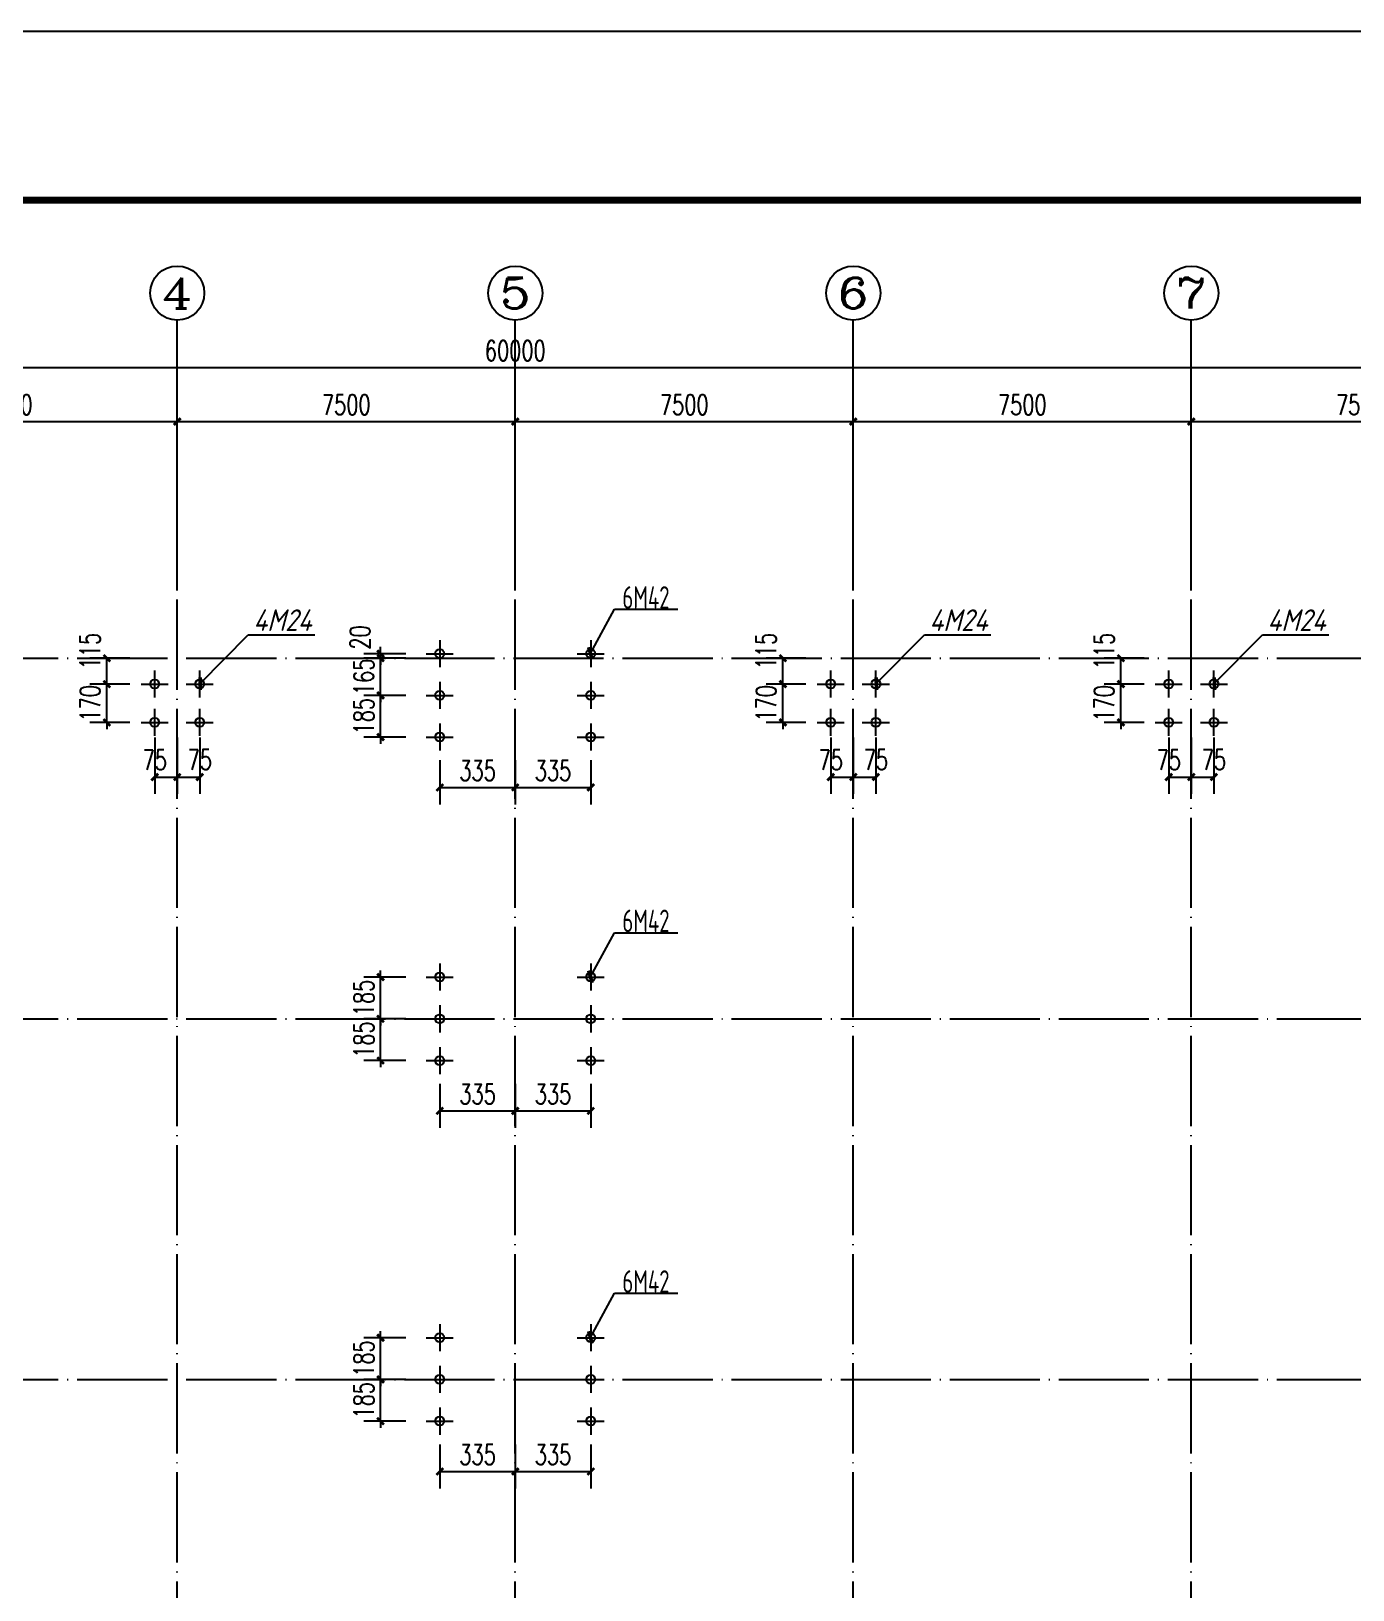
# Model space of a CAD drawing. Extents: x 14475413 to 15955882, y -732572 to -282951.
# Drawn here: x 15026928 to 15056253, y -501403 to -466825 of the extents above; entities that cross this region are included whole.
import ezdxf
from ezdxf.enums import TextEntityAlignment as Align

# ---------------------------------------------------------------- set-up
doc = ezdxf.new("R2010")
doc.units = 0
doc.header["$LTSCALE"] = 1000
doc.header["$MEASUREMENT"] = 0
doc.linetypes.add('DOTE', pattern=[2.42, 2, -0.2, 0.02, -0.2])
for name, color, linetype in [('AXIS', 3, 'Continuous'), ('AXIS_TEXT', 7, 'Continuous'), ('DOTE', 1, 'DOTE'), ('PUB_DIM', 3, 'Continuous'), ('TK', 4, 'Continuous'), ('中粗', 4, 'Continuous'), ('标注', 7, 'Continuous')]:
    doc.layers.add(name, color=color, linetype=linetype)
doc.styles.add('_TCH_AXIS', font='COMPLEX', dxfattribs={"bigfont": 'GBCBIG'})
doc.styles.add('_TCH_DIM_T3', font='SIMPLEX', dxfattribs={"width": 0.705882, "bigfont": 'GBCBIG'})
doc.styles.add('COMPLEX', font='COMPLEX')
doc.styles.get("Standard").update_dxf_attribs({"font": 'gbenor.shx', "bigfont": 'gbcbig.shx'})
doc.styles.add('TSSD_REIN', font='tssdeng.shx', dxfattribs={"width": 0.7, "bigfont": 'tssdchn.shx'})
doc.dimstyles.new('100', dxfattribs={"dimtxt": 250, "dimasz": 200, "dimexe": 250, "dimexo": 300, "dimgap": 150, "dimtad": 1, "dimdec": 0, "dimzin": 0, "dimdsep": 46, "dimtxsty": 'Standard', "dimblk": 'ARCHTICK', "dimcen": 0.09, "dimclrd": 256, "dimclre": 256, "dimclrt": 256, "dimadec": 0, "dimazin": 0, "dimtfac": 1, "dimtdec": 0, "dimtix": 1, "dimtmove": 2, "dimatfit": 3, "dimldrblk": 'ARCHTICK', "dimfxl": 0, "dimtolj": 1, "dimtzin": 0, "dimarcsym": 0})
doc.dimstyles.new('_TCH_ARCH&&150', dxfattribs={"dimtxt": 446.25, "dimasz": 150, "dimexe": 375, "dimexo": 450, "dimgap": 150, "dimtad": 1, "dimdec": 0, "dimzin": 0, "dimdsep": 46, "dimtxsty": '_TCH_DIM_T3', "dimblk": 'ARCHTICK', "dimcen": 0.09, "dimclrt": 7, "dimazin": 2, "dimtfac": 1, "dimtdec": 0, "dimtix": 1, "dimtmove": 2, "dimatfit": 3, "dimfxl": 0, "dimtolj": 1, "dimtzin": 0, "dimarcsym": 0})

# ---------------------------------------------------------------- blocks, each defined once
blk = doc.blocks.new('GeYuanFrame_88545606', base_point=(20.09, 4.53))
at = {"layer": 'TK'}
blk.add_lwpolyline([(20.09, 4.53), (20.09, 598.53), (1071.09, 598.53), (1071.09, 4.53)], close=True, dxfattribs=at)
at = {"layer": 'TK', "const_width": 1}
blk.add_lwpolyline([(45.09, 588.53), (1061.09, 588.53), (1061.09, 14.53), (45.09, 14.53)], close=True, dxfattribs=at)
blk = doc.blocks.new('_AXISO')
blk.add_circle((0, 0), 0.5)
at = {"layer": 'AXIS_TEXT', "style": 'COMPLEX', "width": 1.041667}
blk.add_attdef('A', text='', height=0.56, dxfattribs=at).set_placement((-0.25, -0.28), (0.25, -0.28), align=Align.FIT)
blk = doc.blocks.new('_ArchTick')
at = {"color": 0, "linetype": 'ByBlock', "const_width": 0.4}
blk.add_lwpolyline([(-0.5, -0.5), (0.5, 0.5)], dxfattribs=at)
blk = doc.blocks.new('*D1113')
at = {"layer": 'AXIS', "color": 0, "lineweight": -2}
for p, q in [((15007670, -478786), (15007670, -473911)), ((15067670, -478786), (15067670, -473911)), ((15007670, -474286), (15067670, -474286))]:
    blk.add_line(p, q, dxfattribs=at)
at = {"layer": 'Defpoints', "color": 0}
for p in [(15067670, -474286), (15007670, -479236), (15067670, -479236)]:
    blk.add_point(p, dxfattribs=at)
at = {"layer": 'AXIS', "color": 0, "lineweight": -2, "xscale": 150, "yscale": 150, "zscale": 150, "rotation": 180}
blk.add_blockref('_ArchTick', (15007670, -474286), dxfattribs=at)
at = {"layer": 'AXIS', "color": 0, "lineweight": -2, "xscale": 150, "yscale": 150, "zscale": 150}
blk.add_blockref('_ArchTick', (15067670, -474286), dxfattribs=at)
at = {"layer": 'AXIS', "color": 7, "insert": (15037670, -473913), "char_height": 446.2, "attachment_point": 5, "style": '_TCH_DIM_T3'}
blk.add_mtext('\\A1;60000', dxfattribs=at)
blk = doc.blocks.new('*D1116')
at = {"layer": 'AXIS', "color": 0, "lineweight": -2}
for p, q in [((15022670, -478786), (15022670, -475111)), ((15030170, -478786), (15030170, -475111)), ((15022670, -475486), (15030170, -475486))]:
    blk.add_line(p, q, dxfattribs=at)
at = {"layer": 'Defpoints', "color": 0}
for p in [(15030170, -475486), (15022670, -479236), (15030170, -479236)]:
    blk.add_point(p, dxfattribs=at)
at = {"layer": 'AXIS', "color": 0, "lineweight": -2, "xscale": 150, "yscale": 150, "zscale": 150, "rotation": 180}
blk.add_blockref('_ArchTick', (15022670, -475486), dxfattribs=at)
at = {"layer": 'AXIS', "color": 0, "lineweight": -2, "xscale": 150, "yscale": 150, "zscale": 150}
blk.add_blockref('_ArchTick', (15030170, -475486), dxfattribs=at)
at = {"layer": 'AXIS', "color": 7, "insert": (15026420, -475113), "char_height": 446.2, "attachment_point": 5, "style": '_TCH_DIM_T3'}
blk.add_mtext('\\A1;7500', dxfattribs=at)
blk = doc.blocks.new('*D1117')
at = {"layer": 'AXIS', "color": 0, "lineweight": -2}
for p, q in [((15030170, -478786), (15030170, -475111)), ((15037670, -478786), (15037670, -475111)), ((15030170, -475486), (15037670, -475486))]:
    blk.add_line(p, q, dxfattribs=at)
at = {"layer": 'Defpoints', "color": 0}
for p in [(15037670, -475486), (15030170, -479236), (15037670, -479236)]:
    blk.add_point(p, dxfattribs=at)
at = {"layer": 'AXIS', "color": 0, "lineweight": -2, "xscale": 150, "yscale": 150, "zscale": 150, "rotation": 180}
blk.add_blockref('_ArchTick', (15030170, -475486), dxfattribs=at)
at = {"layer": 'AXIS', "color": 0, "lineweight": -2, "xscale": 150, "yscale": 150, "zscale": 150}
blk.add_blockref('_ArchTick', (15037670, -475486), dxfattribs=at)
at = {"layer": 'AXIS', "color": 7, "insert": (15033920, -475113), "char_height": 446.2, "attachment_point": 5, "style": '_TCH_DIM_T3'}
blk.add_mtext('\\A1;7500', dxfattribs=at)
blk = doc.blocks.new('*D1118')
at = {"layer": 'AXIS', "color": 0, "lineweight": -2}
for p, q in [((15037670, -478786), (15037670, -475111)), ((15045170, -478786), (15045170, -475111)), ((15037670, -475486), (15045170, -475486))]:
    blk.add_line(p, q, dxfattribs=at)
at = {"layer": 'Defpoints', "color": 0}
for p in [(15045170, -475486), (15037670, -479236), (15045170, -479236)]:
    blk.add_point(p, dxfattribs=at)
at = {"layer": 'AXIS', "color": 0, "lineweight": -2, "xscale": 150, "yscale": 150, "zscale": 150, "rotation": 180}
blk.add_blockref('_ArchTick', (15037670, -475486), dxfattribs=at)
at = {"layer": 'AXIS', "color": 0, "lineweight": -2, "xscale": 150, "yscale": 150, "zscale": 150}
blk.add_blockref('_ArchTick', (15045170, -475486), dxfattribs=at)
at = {"layer": 'AXIS', "color": 7, "insert": (15041420, -475113), "char_height": 446.2, "attachment_point": 5, "style": '_TCH_DIM_T3'}
blk.add_mtext('\\A1;7500', dxfattribs=at)
blk = doc.blocks.new('*D1119')
at = {"layer": 'AXIS', "color": 0, "lineweight": -2}
for p, q in [((15045170, -478786), (15045170, -475111)), ((15052670, -478786), (15052670, -475111)), ((15045170, -475486), (15052670, -475486))]:
    blk.add_line(p, q, dxfattribs=at)
at = {"layer": 'Defpoints', "color": 0}
for p in [(15052670, -475486), (15045170, -479236), (15052670, -479236)]:
    blk.add_point(p, dxfattribs=at)
at = {"layer": 'AXIS', "color": 0, "lineweight": -2, "xscale": 150, "yscale": 150, "zscale": 150, "rotation": 180}
blk.add_blockref('_ArchTick', (15045170, -475486), dxfattribs=at)
at = {"layer": 'AXIS', "color": 0, "lineweight": -2, "xscale": 150, "yscale": 150, "zscale": 150}
blk.add_blockref('_ArchTick', (15052670, -475486), dxfattribs=at)
at = {"layer": 'AXIS', "color": 7, "insert": (15048920, -475113), "char_height": 446.2, "attachment_point": 5, "style": '_TCH_DIM_T3'}
blk.add_mtext('\\A1;7500', dxfattribs=at)
blk = doc.blocks.new('*D1120')
at = {"layer": 'AXIS', "color": 0, "lineweight": -2}
for p, q in [((15052670, -478786), (15052670, -475111)), ((15060170, -478786), (15060170, -475111)), ((15052670, -475486), (15060170, -475486))]:
    blk.add_line(p, q, dxfattribs=at)
at = {"layer": 'Defpoints', "color": 0}
for p in [(15060170, -475486), (15052670, -479236), (15060170, -479236)]:
    blk.add_point(p, dxfattribs=at)
at = {"layer": 'AXIS', "color": 0, "lineweight": -2, "xscale": 150, "yscale": 150, "zscale": 150, "rotation": 180}
blk.add_blockref('_ArchTick', (15052670, -475486), dxfattribs=at)
at = {"layer": 'AXIS', "color": 0, "lineweight": -2, "xscale": 150, "yscale": 150, "zscale": 150}
blk.add_blockref('_ArchTick', (15060170, -475486), dxfattribs=at)
at = {"layer": 'AXIS', "color": 7, "insert": (15056420, -475113), "char_height": 446.2, "attachment_point": 5, "style": '_TCH_DIM_T3'}
blk.add_mtext('\\A1;7500', dxfattribs=at)
blk = doc.blocks.new('*D1122')
at = {"layer": 'Defpoints', "color": 0}
for p in [(15034681, -487811), (15035695, -487811), (15035695, -488736)]:
    blk.add_point(p, dxfattribs=at)
at = {"layer": 'PUB_DIM', "color": 0, "lineweight": -2}
for p, q in [((15035245, -487811), (15034306, -487811)), ((15034681, -487811), (15034681, -487661)), ((15034681, -488736), (15034681, -487811)), ((15035245, -488736), (15034306, -488736)), ((15034681, -488736), (15034681, -488886))]:
    blk.add_line(p, q, dxfattribs=at)
at = {"layer": 'PUB_DIM', "color": 0, "lineweight": -2, "xscale": 150, "yscale": 150, "zscale": 150}
for p, rotation in [((15034681, -487811), 270), ((15034681, -488736), 90)]:
    blk.add_blockref('_ArchTick', p, dxfattribs=dict(at, rotation=rotation))
at = {"layer": 'PUB_DIM', "color": 7, "insert": (15034308, -488273), "char_height": 446.2, "attachment_point": 5, "rotation": 90, "style": '_TCH_DIM_T3'}
blk.add_mtext('\\A1;185', dxfattribs=at)
blk = doc.blocks.new('*D1123')
at = {"layer": 'Defpoints', "color": 0}
for p in [(15034681, -488736), (15035695, -488736), (15035695, -489661)]:
    blk.add_point(p, dxfattribs=at)
at = {"layer": 'PUB_DIM', "color": 0, "lineweight": -2}
for p, q in [((15035245, -488736), (15034306, -488736)), ((15034681, -488736), (15034681, -488586)), ((15034681, -489661), (15034681, -488736)), ((15035245, -489661), (15034306, -489661)), ((15034681, -489661), (15034681, -489811))]:
    blk.add_line(p, q, dxfattribs=at)
at = {"layer": 'PUB_DIM', "color": 0, "lineweight": -2, "xscale": 150, "yscale": 150, "zscale": 150}
for p, rotation in [((15034681, -488736), 270), ((15034681, -489661), 90)]:
    blk.add_blockref('_ArchTick', p, dxfattribs=dict(at, rotation=rotation))
at = {"layer": 'PUB_DIM', "color": 7, "insert": (15034308, -489198), "char_height": 446.2, "attachment_point": 5, "rotation": 90, "style": '_TCH_DIM_T3'}
blk.add_mtext('\\A1;185', dxfattribs=at)
blk = doc.blocks.new('*D1124')
at = {"layer": 'Defpoints', "color": 0}
for p in [(15035995, -489726), (15037670, -489726), (15037670, -490778)]:
    blk.add_point(p, dxfattribs=at)
at = {"layer": 'PUB_DIM', "color": 0, "lineweight": -2}
for p, q in [((15035995, -490176), (15035995, -491153)), ((15037670, -490176), (15037670, -491153)), ((15035995, -490778), (15037670, -490778))]:
    blk.add_line(p, q, dxfattribs=at)
at = {"layer": 'PUB_DIM', "color": 0, "lineweight": -2, "xscale": 150, "yscale": 150, "zscale": 150, "rotation": 180}
blk.add_blockref('_ArchTick', (15035995, -490778), dxfattribs=at)
at = {"layer": 'PUB_DIM', "color": 0, "lineweight": -2, "xscale": 150, "yscale": 150, "zscale": 150}
blk.add_blockref('_ArchTick', (15037670, -490778), dxfattribs=at)
at = {"layer": 'PUB_DIM', "color": 7, "insert": (15036833, -490405), "char_height": 446.2, "attachment_point": 5, "style": '_TCH_DIM_T3'}
blk.add_mtext('\\A1;335', dxfattribs=at)
blk = doc.blocks.new('*D1125')
at = {"layer": 'Defpoints', "color": 0}
for p in [(15037670, -489726), (15039345, -489726), (15039345, -490778)]:
    blk.add_point(p, dxfattribs=at)
at = {"layer": 'PUB_DIM', "color": 0, "lineweight": -2}
for p, q in [((15037670, -490176), (15037670, -491153)), ((15039345, -490176), (15039345, -491153)), ((15037670, -490778), (15039345, -490778))]:
    blk.add_line(p, q, dxfattribs=at)
at = {"layer": 'PUB_DIM', "color": 0, "lineweight": -2, "xscale": 150, "yscale": 150, "zscale": 150, "rotation": 180}
blk.add_blockref('_ArchTick', (15037670, -490778), dxfattribs=at)
at = {"layer": 'PUB_DIM', "color": 0, "lineweight": -2, "xscale": 150, "yscale": 150, "zscale": 150}
blk.add_blockref('_ArchTick', (15039345, -490778), dxfattribs=at)
at = {"layer": 'PUB_DIM', "color": 7, "insert": (15038508, -490405), "char_height": 446.2, "attachment_point": 5, "style": '_TCH_DIM_T3'}
blk.add_mtext('\\A1;335', dxfattribs=at)
blk = doc.blocks.new('*D1144')
at = {"layer": 'Defpoints', "color": 0}
for p in [(15034681, -480636), (15035695, -480636), (15035695, -480736)]:
    blk.add_point(p, dxfattribs=at)
at = {"layer": 'PUB_DIM', "color": 0, "lineweight": -2}
for p, q in [((15034681, -480636), (15034681, -480486)), ((15035245, -480636), (15034306, -480636)), ((15035245, -480736), (15034306, -480736)), ((15034681, -480736), (15034681, -480636)), ((15034681, -480736), (15034681, -480886))]:
    blk.add_line(p, q, dxfattribs=at)
at = {"layer": 'PUB_DIM', "color": 0, "lineweight": -2, "xscale": 150, "yscale": 150, "zscale": 150}
for p, rotation in [((15034681, -480636), 270), ((15034681, -480736), 90)]:
    blk.add_blockref('_ArchTick', p, dxfattribs=dict(at, rotation=rotation))
at = {"layer": 'PUB_DIM', "color": 7, "insert": (15034226, -480275), "char_height": 446.2, "attachment_point": 5, "rotation": 90, "style": '_TCH_DIM_T3'}
blk.add_mtext('\\A1;20', dxfattribs=at)
blk = doc.blocks.new('*D1145')
at = {"layer": 'Defpoints', "color": 0}
for p in [(15034681, -480736), (15035695, -480736), (15035695, -481561)]:
    blk.add_point(p, dxfattribs=at)
at = {"layer": 'PUB_DIM', "color": 0, "lineweight": -2}
for p, q in [((15034681, -480736), (15034681, -480586)), ((15035245, -480736), (15034306, -480736)), ((15034681, -481561), (15034681, -480736)), ((15035245, -481561), (15034306, -481561)), ((15034681, -481561), (15034681, -481711))]:
    blk.add_line(p, q, dxfattribs=at)
at = {"layer": 'PUB_DIM', "color": 0, "lineweight": -2, "xscale": 150, "yscale": 150, "zscale": 150}
for p, rotation in [((15034681, -480736), 270), ((15034681, -481561), 90)]:
    blk.add_blockref('_ArchTick', p, dxfattribs=dict(at, rotation=rotation))
at = {"layer": 'PUB_DIM', "color": 7, "insert": (15034308, -481148), "char_height": 446.2, "attachment_point": 5, "rotation": 90, "style": '_TCH_DIM_T3'}
blk.add_mtext('\\A1;165', dxfattribs=at)
blk = doc.blocks.new('*D1146')
at = {"layer": 'Defpoints', "color": 0}
for p in [(15034681, -481561), (15035695, -481561), (15035695, -482486)]:
    blk.add_point(p, dxfattribs=at)
at = {"layer": 'PUB_DIM', "color": 0, "lineweight": -2}
for p, q in [((15035245, -481561), (15034306, -481561)), ((15034681, -481561), (15034681, -481411)), ((15034681, -482486), (15034681, -481561)), ((15035245, -482486), (15034306, -482486)), ((15034681, -482486), (15034681, -482636))]:
    blk.add_line(p, q, dxfattribs=at)
at = {"layer": 'PUB_DIM', "color": 0, "lineweight": -2, "xscale": 150, "yscale": 150, "zscale": 150}
for p, rotation in [((15034681, -481561), 270), ((15034681, -482486), 90)]:
    blk.add_blockref('_ArchTick', p, dxfattribs=dict(at, rotation=rotation))
at = {"layer": 'PUB_DIM', "color": 7, "insert": (15034308, -482023), "char_height": 446.2, "attachment_point": 5, "rotation": 90, "style": '_TCH_DIM_T3'}
blk.add_mtext('\\A1;185', dxfattribs=at)
blk = doc.blocks.new('*D1147')
at = {"layer": 'Defpoints', "color": 0}
for p in [(15035995, -482551), (15037670, -482551), (15037670, -483603)]:
    blk.add_point(p, dxfattribs=at)
at = {"layer": 'PUB_DIM', "color": 0, "lineweight": -2}
for p, q in [((15035995, -483001), (15035995, -483978)), ((15037670, -483001), (15037670, -483978)), ((15035995, -483603), (15037670, -483603))]:
    blk.add_line(p, q, dxfattribs=at)
at = {"layer": 'PUB_DIM', "color": 0, "lineweight": -2, "xscale": 150, "yscale": 150, "zscale": 150, "rotation": 180}
blk.add_blockref('_ArchTick', (15035995, -483603), dxfattribs=at)
at = {"layer": 'PUB_DIM', "color": 0, "lineweight": -2, "xscale": 150, "yscale": 150, "zscale": 150}
blk.add_blockref('_ArchTick', (15037670, -483603), dxfattribs=at)
at = {"layer": 'PUB_DIM', "color": 7, "insert": (15036833, -483230), "char_height": 446.2, "attachment_point": 5, "style": '_TCH_DIM_T3'}
blk.add_mtext('\\A1;335', dxfattribs=at)
blk = doc.blocks.new('*D1148')
at = {"layer": 'Defpoints', "color": 0}
for p in [(15037670, -482551), (15039345, -482551), (15039345, -483603)]:
    blk.add_point(p, dxfattribs=at)
at = {"layer": 'PUB_DIM', "color": 0, "lineweight": -2}
for p, q in [((15037670, -483001), (15037670, -483978)), ((15039345, -483001), (15039345, -483978)), ((15037670, -483603), (15039345, -483603))]:
    blk.add_line(p, q, dxfattribs=at)
at = {"layer": 'PUB_DIM', "color": 0, "lineweight": -2, "xscale": 150, "yscale": 150, "zscale": 150, "rotation": 180}
blk.add_blockref('_ArchTick', (15037670, -483603), dxfattribs=at)
at = {"layer": 'PUB_DIM', "color": 0, "lineweight": -2, "xscale": 150, "yscale": 150, "zscale": 150}
blk.add_blockref('_ArchTick', (15039345, -483603), dxfattribs=at)
at = {"layer": 'PUB_DIM', "color": 7, "insert": (15038508, -483230), "char_height": 446.2, "attachment_point": 5, "style": '_TCH_DIM_T3'}
blk.add_mtext('\\A1;335', dxfattribs=at)
blk = doc.blocks.new('*D1149')
at = {"layer": 'Defpoints', "color": 0}
for p in [(15034681, -495811), (15035695, -495811), (15035695, -496736)]:
    blk.add_point(p, dxfattribs=at)
at = {"layer": 'PUB_DIM', "color": 0, "lineweight": -2}
for p, q in [((15035245, -495811), (15034306, -495811)), ((15034681, -495811), (15034681, -495661)), ((15034681, -496736), (15034681, -495811)), ((15035245, -496736), (15034306, -496736)), ((15034681, -496736), (15034681, -496886))]:
    blk.add_line(p, q, dxfattribs=at)
at = {"layer": 'PUB_DIM', "color": 0, "lineweight": -2, "xscale": 150, "yscale": 150, "zscale": 150}
for p, rotation in [((15034681, -495811), 270), ((15034681, -496736), 90)]:
    blk.add_blockref('_ArchTick', p, dxfattribs=dict(at, rotation=rotation))
at = {"layer": 'PUB_DIM', "color": 7, "insert": (15034308, -496273), "char_height": 446.2, "attachment_point": 5, "rotation": 90, "style": '_TCH_DIM_T3'}
blk.add_mtext('\\A1;185', dxfattribs=at)
blk = doc.blocks.new('*D1150')
at = {"layer": 'Defpoints', "color": 0}
for p in [(15034681, -496736), (15035695, -496736), (15035695, -497661)]:
    blk.add_point(p, dxfattribs=at)
at = {"layer": 'PUB_DIM', "color": 0, "lineweight": -2}
for p, q in [((15035245, -496736), (15034306, -496736)), ((15034681, -496736), (15034681, -496586)), ((15034681, -497661), (15034681, -496736)), ((15035245, -497661), (15034306, -497661)), ((15034681, -497661), (15034681, -497811))]:
    blk.add_line(p, q, dxfattribs=at)
at = {"layer": 'PUB_DIM', "color": 0, "lineweight": -2, "xscale": 150, "yscale": 150, "zscale": 150}
for p, rotation in [((15034681, -496736), 270), ((15034681, -497661), 90)]:
    blk.add_blockref('_ArchTick', p, dxfattribs=dict(at, rotation=rotation))
at = {"layer": 'PUB_DIM', "color": 7, "insert": (15034308, -497198), "char_height": 446.2, "attachment_point": 5, "rotation": 90, "style": '_TCH_DIM_T3'}
blk.add_mtext('\\A1;185', dxfattribs=at)
blk = doc.blocks.new('*D1151')
at = {"layer": 'Defpoints', "color": 0}
for p in [(15035995, -497726), (15037670, -497726), (15037670, -498778)]:
    blk.add_point(p, dxfattribs=at)
at = {"layer": 'PUB_DIM', "color": 0, "lineweight": -2}
for p, q in [((15035995, -498176), (15035995, -499153)), ((15037670, -498176), (15037670, -499153)), ((15035995, -498778), (15037670, -498778))]:
    blk.add_line(p, q, dxfattribs=at)
at = {"layer": 'PUB_DIM', "color": 0, "lineweight": -2, "xscale": 150, "yscale": 150, "zscale": 150, "rotation": 180}
blk.add_blockref('_ArchTick', (15035995, -498778), dxfattribs=at)
at = {"layer": 'PUB_DIM', "color": 0, "lineweight": -2, "xscale": 150, "yscale": 150, "zscale": 150}
blk.add_blockref('_ArchTick', (15037670, -498778), dxfattribs=at)
at = {"layer": 'PUB_DIM', "color": 7, "insert": (15036833, -498405), "char_height": 446.2, "attachment_point": 5, "style": '_TCH_DIM_T3'}
blk.add_mtext('\\A1;335', dxfattribs=at)
blk = doc.blocks.new('*D1152')
at = {"layer": 'Defpoints', "color": 0}
for p in [(15037670, -497726), (15039345, -497726), (15039345, -498778)]:
    blk.add_point(p, dxfattribs=at)
at = {"layer": 'PUB_DIM', "color": 0, "lineweight": -2}
for p, q in [((15037670, -498176), (15037670, -499153)), ((15039345, -498176), (15039345, -499153)), ((15037670, -498778), (15039345, -498778))]:
    blk.add_line(p, q, dxfattribs=at)
at = {"layer": 'PUB_DIM', "color": 0, "lineweight": -2, "xscale": 150, "yscale": 150, "zscale": 150, "rotation": 180}
blk.add_blockref('_ArchTick', (15037670, -498778), dxfattribs=at)
at = {"layer": 'PUB_DIM', "color": 0, "lineweight": -2, "xscale": 150, "yscale": 150, "zscale": 150}
blk.add_blockref('_ArchTick', (15039345, -498778), dxfattribs=at)
at = {"layer": 'PUB_DIM', "color": 7, "insert": (15038508, -498405), "char_height": 446.2, "attachment_point": 5, "style": '_TCH_DIM_T3'}
blk.add_mtext('\\A1;335', dxfattribs=at)
blk = doc.blocks.new('*D1253')
at = {"layer": 'Defpoints', "color": 0}
for p in [(15029670, -482045), (15030170, -482045), (15030170, -483372)]:
    blk.add_point(p, dxfattribs=at)
at = {"layer": 'PUB_DIM', "color": 0, "lineweight": -2}
for p, q in [((15029670, -482495), (15029670, -483747)), ((15030170, -482495), (15030170, -483747)), ((15029670, -483372), (15030170, -483372))]:
    blk.add_line(p, q, dxfattribs=at)
at = {"layer": 'PUB_DIM', "color": 0, "lineweight": -2, "xscale": 150, "yscale": 150, "zscale": 150, "rotation": 180}
blk.add_blockref('_ArchTick', (15029670, -483372), dxfattribs=at)
at = {"layer": 'PUB_DIM', "color": 0, "lineweight": -2, "xscale": 150, "yscale": 150, "zscale": 150}
blk.add_blockref('_ArchTick', (15030170, -483372), dxfattribs=at)
at = {"layer": 'PUB_DIM', "color": 7, "insert": (15029670, -482992), "char_height": 446.2, "attachment_point": 5, "style": '_TCH_DIM_T3'}
blk.add_mtext('\\A1;75', dxfattribs=at)
blk = doc.blocks.new('*D1254')
at = {"layer": 'Defpoints', "color": 0}
for p in [(15030170, -482045), (15030670, -482045), (15030670, -483372)]:
    blk.add_point(p, dxfattribs=at)
at = {"layer": 'PUB_DIM', "color": 0, "lineweight": -2}
for p, q in [((15030170, -482495), (15030170, -483747)), ((15030670, -482495), (15030670, -483747)), ((15030170, -483372), (15030670, -483372))]:
    blk.add_line(p, q, dxfattribs=at)
at = {"layer": 'PUB_DIM', "color": 0, "lineweight": -2, "xscale": 150, "yscale": 150, "zscale": 150, "rotation": 180}
blk.add_blockref('_ArchTick', (15030170, -483372), dxfattribs=at)
at = {"layer": 'PUB_DIM', "color": 0, "lineweight": -2, "xscale": 150, "yscale": 150, "zscale": 150}
blk.add_blockref('_ArchTick', (15030670, -483372), dxfattribs=at)
at = {"layer": 'PUB_DIM', "color": 7, "insert": (15030670, -482987), "char_height": 446.2, "attachment_point": 5, "style": '_TCH_DIM_T3'}
blk.add_mtext('\\A1;75', dxfattribs=at)
blk = doc.blocks.new('*D1255')
at = {"layer": 'Defpoints', "color": 0}
for p in [(15028608, -480736), (15029570, -480736), (15029570, -481311)]:
    blk.add_point(p, dxfattribs=at)
at = {"layer": 'PUB_DIM', "color": 0, "lineweight": -2}
for p, q in [((15029120, -480736), (15028233, -480736)), ((15028608, -481311), (15028608, -480736)), ((15029120, -481311), (15028233, -481311))]:
    blk.add_line(p, q, dxfattribs=at)
at = {"layer": 'PUB_DIM', "color": 0, "lineweight": -2, "xscale": 150, "yscale": 150, "zscale": 150}
for p, rotation in [((15028608, -480736), 90), ((15028608, -481311), 270)]:
    blk.add_blockref('_ArchTick', p, dxfattribs=dict(at, rotation=rotation))
at = {"layer": 'PUB_DIM', "color": 7, "insert": (15028234, -480578), "char_height": 446.2, "attachment_point": 5, "rotation": 90, "style": '_TCH_DIM_T3'}
blk.add_mtext('\\A1;115', dxfattribs=at)
blk = doc.blocks.new('*D1256')
at = {"layer": 'Defpoints', "color": 0}
for p in [(15028608, -481311), (15029570, -481311), (15029570, -482161)]:
    blk.add_point(p, dxfattribs=at)
at = {"layer": 'PUB_DIM', "color": 0, "lineweight": -2}
for p, q in [((15029120, -481311), (15028233, -481311)), ((15028608, -481311), (15028608, -481161)), ((15028608, -482161), (15028608, -481311)), ((15029120, -482161), (15028233, -482161)), ((15028608, -482161), (15028608, -482311))]:
    blk.add_line(p, q, dxfattribs=at)
at = {"layer": 'PUB_DIM', "color": 0, "lineweight": -2, "xscale": 150, "yscale": 150, "zscale": 150}
for p, rotation in [((15028608, -481311), 270), ((15028608, -482161), 90)]:
    blk.add_blockref('_ArchTick', p, dxfattribs=dict(at, rotation=rotation))
at = {"layer": 'PUB_DIM', "color": 7, "insert": (15028235, -481736), "char_height": 446.2, "attachment_point": 5, "rotation": 90, "style": '_TCH_DIM_T3'}
blk.add_mtext('\\A1;170', dxfattribs=at)
blk = doc.blocks.new('*D1257')
at = {"layer": 'Defpoints', "color": 0}
for p in [(15044670, -482045), (15045170, -482045), (15045170, -483372)]:
    blk.add_point(p, dxfattribs=at)
at = {"layer": 'PUB_DIM', "color": 0, "lineweight": -2}
for p, q in [((15044670, -482495), (15044670, -483747)), ((15045170, -482495), (15045170, -483747)), ((15044670, -483372), (15045170, -483372))]:
    blk.add_line(p, q, dxfattribs=at)
at = {"layer": 'PUB_DIM', "color": 0, "lineweight": -2, "xscale": 150, "yscale": 150, "zscale": 150, "rotation": 180}
blk.add_blockref('_ArchTick', (15044670, -483372), dxfattribs=at)
at = {"layer": 'PUB_DIM', "color": 0, "lineweight": -2, "xscale": 150, "yscale": 150, "zscale": 150}
blk.add_blockref('_ArchTick', (15045170, -483372), dxfattribs=at)
at = {"layer": 'PUB_DIM', "color": 7, "insert": (15044670, -482992), "char_height": 446.2, "attachment_point": 5, "style": '_TCH_DIM_T3'}
blk.add_mtext('\\A1;75', dxfattribs=at)
blk = doc.blocks.new('*D1258')
at = {"layer": 'Defpoints', "color": 0}
for p in [(15045170, -482045), (15045670, -482045), (15045670, -483372)]:
    blk.add_point(p, dxfattribs=at)
at = {"layer": 'PUB_DIM', "color": 0, "lineweight": -2}
for p, q in [((15045170, -482495), (15045170, -483747)), ((15045670, -482495), (15045670, -483747)), ((15045170, -483372), (15045670, -483372))]:
    blk.add_line(p, q, dxfattribs=at)
at = {"layer": 'PUB_DIM', "color": 0, "lineweight": -2, "xscale": 150, "yscale": 150, "zscale": 150, "rotation": 180}
blk.add_blockref('_ArchTick', (15045170, -483372), dxfattribs=at)
at = {"layer": 'PUB_DIM', "color": 0, "lineweight": -2, "xscale": 150, "yscale": 150, "zscale": 150}
blk.add_blockref('_ArchTick', (15045670, -483372), dxfattribs=at)
at = {"layer": 'PUB_DIM', "color": 7, "insert": (15045670, -482987), "char_height": 446.2, "attachment_point": 5, "style": '_TCH_DIM_T3'}
blk.add_mtext('\\A1;75', dxfattribs=at)
blk = doc.blocks.new('*D1259')
at = {"layer": 'Defpoints', "color": 0}
for p in [(15043608, -480736), (15044570, -480736), (15044570, -481311)]:
    blk.add_point(p, dxfattribs=at)
at = {"layer": 'PUB_DIM', "color": 0, "lineweight": -2}
for p, q in [((15044120, -480736), (15043233, -480736)), ((15043608, -481311), (15043608, -480736)), ((15044120, -481311), (15043233, -481311))]:
    blk.add_line(p, q, dxfattribs=at)
at = {"layer": 'PUB_DIM', "color": 0, "lineweight": -2, "xscale": 150, "yscale": 150, "zscale": 150}
for p, rotation in [((15043608, -480736), 90), ((15043608, -481311), 270)]:
    blk.add_blockref('_ArchTick', p, dxfattribs=dict(at, rotation=rotation))
at = {"layer": 'PUB_DIM', "color": 7, "insert": (15043234, -480578), "char_height": 446.2, "attachment_point": 5, "rotation": 90, "style": '_TCH_DIM_T3'}
blk.add_mtext('\\A1;115', dxfattribs=at)
blk = doc.blocks.new('*D1260')
at = {"layer": 'Defpoints', "color": 0}
for p in [(15043608, -481311), (15044570, -481311), (15044570, -482161)]:
    blk.add_point(p, dxfattribs=at)
at = {"layer": 'PUB_DIM', "color": 0, "lineweight": -2}
for p, q in [((15044120, -481311), (15043233, -481311)), ((15043608, -481311), (15043608, -481161)), ((15043608, -482161), (15043608, -481311)), ((15044120, -482161), (15043233, -482161)), ((15043608, -482161), (15043608, -482311))]:
    blk.add_line(p, q, dxfattribs=at)
at = {"layer": 'PUB_DIM', "color": 0, "lineweight": -2, "xscale": 150, "yscale": 150, "zscale": 150}
for p, rotation in [((15043608, -481311), 270), ((15043608, -482161), 90)]:
    blk.add_blockref('_ArchTick', p, dxfattribs=dict(at, rotation=rotation))
at = {"layer": 'PUB_DIM', "color": 7, "insert": (15043235, -481736), "char_height": 446.2, "attachment_point": 5, "rotation": 90, "style": '_TCH_DIM_T3'}
blk.add_mtext('\\A1;170', dxfattribs=at)
blk = doc.blocks.new('*D1261')
at = {"layer": 'Defpoints', "color": 0}
for p in [(15052170, -482045), (15052670, -482045), (15052670, -483372)]:
    blk.add_point(p, dxfattribs=at)
at = {"layer": 'PUB_DIM', "color": 0, "lineweight": -2}
for p, q in [((15052170, -482495), (15052170, -483747)), ((15052670, -482495), (15052670, -483747)), ((15052170, -483372), (15052670, -483372))]:
    blk.add_line(p, q, dxfattribs=at)
at = {"layer": 'PUB_DIM', "color": 0, "lineweight": -2, "xscale": 150, "yscale": 150, "zscale": 150, "rotation": 180}
blk.add_blockref('_ArchTick', (15052170, -483372), dxfattribs=at)
at = {"layer": 'PUB_DIM', "color": 0, "lineweight": -2, "xscale": 150, "yscale": 150, "zscale": 150}
blk.add_blockref('_ArchTick', (15052670, -483372), dxfattribs=at)
at = {"layer": 'PUB_DIM', "color": 7, "insert": (15052170, -482992), "char_height": 446.2, "attachment_point": 5, "style": '_TCH_DIM_T3'}
blk.add_mtext('\\A1;75', dxfattribs=at)
blk = doc.blocks.new('*D1262')
at = {"layer": 'Defpoints', "color": 0}
for p in [(15052670, -482045), (15053170, -482045), (15053170, -483372)]:
    blk.add_point(p, dxfattribs=at)
at = {"layer": 'PUB_DIM', "color": 0, "lineweight": -2}
for p, q in [((15052670, -482495), (15052670, -483747)), ((15053170, -482495), (15053170, -483747)), ((15052670, -483372), (15053170, -483372))]:
    blk.add_line(p, q, dxfattribs=at)
at = {"layer": 'PUB_DIM', "color": 0, "lineweight": -2, "xscale": 150, "yscale": 150, "zscale": 150, "rotation": 180}
blk.add_blockref('_ArchTick', (15052670, -483372), dxfattribs=at)
at = {"layer": 'PUB_DIM', "color": 0, "lineweight": -2, "xscale": 150, "yscale": 150, "zscale": 150}
blk.add_blockref('_ArchTick', (15053170, -483372), dxfattribs=at)
at = {"layer": 'PUB_DIM', "color": 7, "insert": (15053170, -482987), "char_height": 446.2, "attachment_point": 5, "style": '_TCH_DIM_T3'}
blk.add_mtext('\\A1;75', dxfattribs=at)
blk = doc.blocks.new('*D1263')
at = {"layer": 'Defpoints', "color": 0}
for p in [(15051108, -480736), (15052070, -480736), (15052070, -481311)]:
    blk.add_point(p, dxfattribs=at)
at = {"layer": 'PUB_DIM', "color": 0, "lineweight": -2}
for p, q in [((15051620, -480736), (15050733, -480736)), ((15051108, -481311), (15051108, -480736)), ((15051620, -481311), (15050733, -481311))]:
    blk.add_line(p, q, dxfattribs=at)
at = {"layer": 'PUB_DIM', "color": 0, "lineweight": -2, "xscale": 150, "yscale": 150, "zscale": 150}
for p, rotation in [((15051108, -480736), 90), ((15051108, -481311), 270)]:
    blk.add_blockref('_ArchTick', p, dxfattribs=dict(at, rotation=rotation))
at = {"layer": 'PUB_DIM', "color": 7, "insert": (15050734, -480578), "char_height": 446.2, "attachment_point": 5, "rotation": 90, "style": '_TCH_DIM_T3'}
blk.add_mtext('\\A1;115', dxfattribs=at)
blk = doc.blocks.new('*D1264')
at = {"layer": 'Defpoints', "color": 0}
for p in [(15051108, -481311), (15052070, -481311), (15052070, -482161)]:
    blk.add_point(p, dxfattribs=at)
at = {"layer": 'PUB_DIM', "color": 0, "lineweight": -2}
for p, q in [((15051620, -481311), (15050733, -481311)), ((15051108, -481311), (15051108, -481161)), ((15051108, -482161), (15051108, -481311)), ((15051620, -482161), (15050733, -482161)), ((15051108, -482161), (15051108, -482311))]:
    blk.add_line(p, q, dxfattribs=at)
at = {"layer": 'PUB_DIM', "color": 0, "lineweight": -2, "xscale": 150, "yscale": 150, "zscale": 150}
for p, rotation in [((15051108, -481311), 270), ((15051108, -482161), 90)]:
    blk.add_blockref('_ArchTick', p, dxfattribs=dict(at, rotation=rotation))
at = {"layer": 'PUB_DIM', "color": 7, "insert": (15050735, -481736), "char_height": 446.2, "attachment_point": 5, "rotation": 90, "style": '_TCH_DIM_T3'}
blk.add_mtext('\\A1;170', dxfattribs=at)

msp = doc.modelspace()

# ---------------------------------------------------------------- linework, layer by layer
at = {"layer": 'AXIS'}
for p, q in [((15030170.1, -479235.7), (15030170.1, -473235.7)), ((15037670.1, -479235.7), (15037670.1, -473235.7)), ((15045170.1, -479235.7), (15045170.1, -473235.7)), ((15052670.1, -479235.7), (15052670.1, -473235.7))]:
    msp.add_line(p, q, dxfattribs=at)
at = {"layer": 'DOTE'}
for p, q in [((15030170.1, -578235.7), (15030170.1, -479235.7)), ((15037670.1, -578235.7), (15037670.1, -479235.7)), ((15045170.1, -578235.7), (15045170.1, -479235.7)), ((15052670.1, -578235.7), (15052670.1, -479235.7)), ((15006170.1, -480735.7), (15069170.1, -480735.7)), ((15006170.1, -488735.7), (15069170.1, -488735.7)), ((15006170.1, -496735.7), (15069170.1, -496735.7))]:
    msp.add_line(p, q, dxfattribs=at)
at = {"layer": '中粗', "linetype": 'ByBlock'}
for p, q in [((15035995.1, -480335.7), (15035995.1, -480935.7)), ((15039345.1, -480335.7), (15039345.1, -480935.7)), ((15035695.1, -480635.7), (15036295.1, -480635.7)), ((15039045.1, -480635.7), (15039645.1, -480635.7)), ((15029370.1, -481310.7), (15029970.1, -481310.7)), ((15029670.1, -481610.7), (15029670.1, -481010.7)), ((15029745.1, -481310.7), (15029745.1, -481310.7)), ((15030370.1, -481310.7), (15030970.1, -481310.7)), ((15030670.1, -481610.7), (15030670.1, -481010.7)), ((15035995.1, -481260.7), (15035995.1, -481860.7)), ((15039345.1, -481260.7), (15039345.1, -481860.7)), ((15044370.1, -481310.7), (15044970.1, -481310.7)), ((15044670.1, -481610.7), (15044670.1, -481010.7)), ((15044745.1, -481310.7), (15044745.1, -481310.7)), ((15045370.1, -481310.7), (15045970.1, -481310.7)), ((15045670.1, -481610.7), (15045670.1, -481010.7)), ((15051870.1, -481310.7), (15052470.1, -481310.7)), ((15052170.1, -481610.7), (15052170.1, -481010.7)), ((15052245.1, -481310.7), (15052245.1, -481310.7)), ((15052870.1, -481310.7), (15053470.1, -481310.7)), ((15053170.1, -481610.7), (15053170.1, -481010.7)), ((15035695.1, -481560.7), (15036295.1, -481560.7)), ((15039045.1, -481560.7), (15039645.1, -481560.7)), ((15029670.1, -482460.7), (15029670.1, -481860.7)), ((15030670.1, -482460.7), (15030670.1, -481860.7)), ((15044670.1, -482460.7), (15044670.1, -481860.7)), ((15045670.1, -482460.7), (15045670.1, -481860.7)), ((15052170.1, -482460.7), (15052170.1, -481860.7)), ((15053170.1, -482460.7), (15053170.1, -481860.7)), ((15029370.1, -482160.7), (15029970.1, -482160.7)), ((15030370.1, -482160.7), (15030970.1, -482160.7)), ((15035995.1, -482185.7), (15035995.1, -482785.7)), ((15039345.1, -482185.7), (15039345.1, -482785.7)), ((15044370.1, -482160.7), (15044970.1, -482160.7)), ((15045370.1, -482160.7), (15045970.1, -482160.7)), ((15051870.1, -482160.7), (15052470.1, -482160.7)), ((15052870.1, -482160.7), (15053470.1, -482160.7)), ((15035695.1, -482485.7), (15036295.1, -482485.7)), ((15036070.1, -482485.7), (15036070.1, -482485.7)), ((15039045.1, -482485.7), (15039645.1, -482485.7)), ((15039420.1, -482485.7), (15039420.1, -482485.7)), ((15035995.1, -487510.7), (15035995.1, -488110.7)), ((15039345.1, -487510.7), (15039345.1, -488110.7)), ((15035695.1, -487810.7), (15036295.1, -487810.7)), ((15039045.1, -487810.7), (15039645.1, -487810.7)), ((15035995.1, -488435.7), (15035995.1, -489035.7)), ((15039345.1, -488435.7), (15039345.1, -489035.7)), ((15035695.1, -488735.7), (15036295.1, -488735.7)), ((15039045.1, -488735.7), (15039645.1, -488735.7)), ((15035995.1, -489360.7), (15035995.1, -489960.7)), ((15039345.1, -489360.7), (15039345.1, -489960.7)), ((15035695.1, -489660.7), (15036295.1, -489660.7)), ((15036070.1, -489660.7), (15036070.1, -489660.7)), ((15039045.1, -489660.7), (15039645.1, -489660.7)), ((15039420.1, -489660.7), (15039420.1, -489660.7)), ((15035695.1, -495810.7), (15036295.1, -495810.7)), ((15035995.1, -495510.7), (15035995.1, -496110.7)), ((15039045.1, -495810.7), (15039645.1, -495810.7)), ((15039345.1, -495510.7), (15039345.1, -496110.7)), ((15035995.1, -496435.7), (15035995.1, -497035.7)), ((15039345.1, -496435.7), (15039345.1, -497035.7)), ((15035695.1, -496735.7), (15036295.1, -496735.7)), ((15039045.1, -496735.7), (15039645.1, -496735.7)), ((15035995.1, -497360.7), (15035995.1, -497960.7)), ((15039345.1, -497360.7), (15039345.1, -497960.7)), ((15035695.1, -497660.7), (15036295.1, -497660.7)), ((15036070.1, -497660.7), (15036070.1, -497660.7)), ((15039045.1, -497660.7), (15039645.1, -497660.7)), ((15039420.1, -497660.7), (15039420.1, -497660.7))]:
    msp.add_line(p, q, dxfattribs=at)
for centre in [(15035995.1, -480635.7), (15039345.1, -480635.7), (15029670.1, -481310.7), (15030670.1, -481310.7), (15044670.1, -481310.7), (15045670.1, -481310.7), (15052170.1, -481310.7), (15053170.1, -481310.7), (15035995.1, -481560.7), (15039345.1, -481560.7), (15029670.1, -482160.7), (15030670.1, -482160.7), (15044670.1, -482160.7), (15045670.1, -482160.7), (15052170.1, -482160.7), (15053170.1, -482160.7), (15035995.1, -482485.7), (15039345.1, -482485.7), (15035995.1, -487810.7), (15039345.1, -487810.7), (15035995.1, -488735.7), (15039345.1, -488735.7), (15035995.1, -489660.7), (15039345.1, -489660.7), (15035995.1, -495810.7), (15039345.1, -495810.7), (15035995.1, -496735.7), (15039345.1, -496735.7), (15035995.1, -497660.7), (15039345.1, -497660.7)]:
    msp.add_circle(centre, 100, dxfattribs=at)

# ---------------------------------------------------------------- block references
at = {"xscale": 150, "yscale": 150, "zscale": 150, "rotation": 270}
msp.add_blockref('GeYuanFrame_88545606', (14993422.4, -466825.4), dxfattribs=at)
at = {"layer": 'AXIS'}
ref = msp.add_blockref('_AXISO', (15030170.1, -472635.7), dxfattribs=dict(at, xscale=1200, yscale=1200, zscale=1200))
ref.add_attrib('A', '4', dxfattribs={"layer": 'AXIS_TEXT', "ltscale": 0.5, "height": 678.8, "style": '_TCH_AXIS', "width": 1.3125}).set_placement((15029830.7, -472975.1), (15030509.5, -472975.1), align=Align.FIT)
ref = msp.add_blockref('_AXISO', (15037670.1, -472635.7), dxfattribs=dict(at, xscale=1200, yscale=1200, zscale=1200))
ref.add_attrib('A', '5', dxfattribs={"layer": 'AXIS_TEXT', "ltscale": 0.5, "height": 678.8, "style": '_TCH_AXIS', "width": 1.5}).set_placement((15037330.7, -472975.1), (15038009.5, -472975.1), align=Align.FIT)
ref = msp.add_blockref('_AXISO', (15045170.1, -472635.7), dxfattribs=dict(at, xscale=1200, yscale=1200, zscale=1200))
ref.add_attrib('A', '6', dxfattribs={"layer": 'AXIS_TEXT', "ltscale": 0.5, "height": 678.8, "style": '_TCH_AXIS', "width": 1.5}).set_placement((15044830.7, -472975.1), (15045509.5, -472975.1), align=Align.FIT)
ref = msp.add_blockref('_AXISO', (15052670.1, -472635.7), dxfattribs=dict(at, xscale=1200, yscale=1200, zscale=1200))
ref.add_attrib('A', '7', dxfattribs={"layer": 'AXIS_TEXT', "ltscale": 0.5, "height": 678.8, "style": '_TCH_AXIS', "width": 1.5}).set_placement((15052330.7, -472975.1), (15053009.5, -472975.1), align=Align.FIT)

# ---------------------------------------------------------------- texts
at = {"color": 6, "ltscale": 0.5, "style": 'TSSD_REIN', "width": 0.7}
for p in [(15040046.7, -479637.6), (15040046.7, -486812.6), (15040046.7, -494812.6)]:
    msp.add_text('6M42', height=500, dxfattribs=at).set_placement(p)
at = {"color": 6, "ltscale": 0.5, "oblique": 15}
for p in [(15031856.5, -480131.6), (15046856.5, -480131.6), (15054356.5, -480131.6)]:
    msp.add_text('4M24', height=480, dxfattribs=at).set_placement(p)

# ---------------------------------------------------------------- dimensions: what is measured, and where the dimension line sits
at = {"layer": 'AXIS'}
for p1, p2, distance, text, picture, middle in [((15007670.1, -479235.7), (15067670.1, -479235.7), 4950, '60000', '*D1113', (15037670.1, -473912.6)), ((15022670.1, -479235.7), (15030170.1, -479235.7), 3750, '7500', '*D1116', (15026420.1, -475112.6)), ((15030170.1, -479235.7), (15037670.1, -479235.7), 3750, '7500', '*D1117', (15033920.1, -475112.6)), ((15037670.1, -479235.7), (15045170.1, -479235.7), 3750, '7500', '*D1118', (15041420.1, -475112.6)), ((15045170.1, -479235.7), (15052670.1, -479235.7), 3750, '7500', '*D1119', (15048920.1, -475112.6)), ((15052670.1, -479235.7), (15060170.1, -479235.7), 3750, '7500', '*D1120', (15056420.1, -475112.6))]:
    dim = msp.add_aligned_dim(p1=p1, p2=p2, distance=distance, text=text, dimstyle='_TCH_ARCH&&150', dxfattribs=at)
    dim.commit()
    dim.dimension.update_dxf_attribs({"geometry": picture, "text_midpoint": middle})
at = {"layer": 'PUB_DIM'}
for base, p1, p2, angle, text, picture, middle in [((15028607.9, -480735.7), (15029570.4, -481310.7), (15029570.4, -480735.7), 90, '115', '*D1255', (15028234.2, -480578.1)), ((15034681.2, -480635.7), (15035695.1, -480735.7), (15035695.1, -480635.7), 90, '20', '*D1144', (15034226.4, -480275.1)), ((15043607.9, -480735.7), (15044570.4, -481310.7), (15044570.4, -480735.7), 90, '115', '*D1259', (15043234.2, -480578.1)), ((15051107.9, -480735.7), (15052070.4, -481310.7), (15052070.4, -480735.7), 90, '115', '*D1263', (15050734.2, -480578.1)), ((15030170.1, -483372.2), (15029670.1, -482044.5), (15030170.1, -482044.5), 0, '75', '*D1253', (15029670.1, -482992.4)), ((15030670.1, -483372.2), (15030170.1, -482044.5), (15030670.1, -482044.5), 0, '75', '*D1254', (15030670.1, -482987)), ((15045170.1, -483372.2), (15044670.1, -482044.5), (15045170.1, -482044.5), 0, '75', '*D1257', (15044670.1, -482992.4)), ((15045670.1, -483372.2), (15045170.1, -482044.5), (15045670.1, -482044.5), 0, '75', '*D1258', (15045670.1, -482987)), ((15052670.1, -483372.2), (15052170.1, -482044.5), (15052670.1, -482044.5), 0, '75', '*D1261', (15052170.1, -482992.4)), ((15053170.1, -483372.2), (15052670.1, -482044.5), (15053170.1, -482044.5), 0, '75', '*D1262', (15053170.1, -482987))]:
    dim = msp.add_linear_dim(base=base, p1=p1, p2=p2, angle=angle, text=text, dimstyle='_TCH_ARCH&&150', dxfattribs=at)
    dim.commit()
    dim.dimension.update_dxf_attribs({"geometry": picture, "text_midpoint": middle, "dimtype": 161})
for p1, p2, distance, text, picture, middle in [((15035695.1, -481560.7), (15035695.1, -480735.7), 1014, '165', '*D1145', (15034308, -481148.2)), ((15029570.4, -482160.7), (15029570.4, -481310.7), 962.5, '170', '*D1256', (15028234.8, -481735.7)), ((15044570.4, -482160.7), (15044570.4, -481310.7), 962.5, '170', '*D1260', (15043234.8, -481735.7)), ((15052070.4, -482160.7), (15052070.4, -481310.7), 962.5, '170', '*D1264', (15050734.8, -481735.7)), ((15035695.1, -482485.7), (15035695.1, -481560.7), 1014, '185', '*D1146', (15034308, -482023.2)), ((15035995.1, -482551.2), (15037670.1, -482551.2), -1051.8, '335', '*D1147', (15036832.6, -483229.9)), ((15037670.1, -482551.2), (15039345.1, -482551.2), -1051.8, '335', '*D1148', (15038507.6, -483229.9)), ((15035695.1, -488735.7), (15035695.1, -487810.7), 1014, '185', '*D1122', (15034308, -488273.2)), ((15035695.1, -489660.7), (15035695.1, -488735.7), 1014, '185', '*D1123', (15034308, -489198.2)), ((15035995.1, -489726.2), (15037670.1, -489726.2), -1051.8, '335', '*D1124', (15036832.6, -490404.9)), ((15037670.1, -489726.2), (15039345.1, -489726.2), -1051.8, '335', '*D1125', (15038507.6, -490404.9)), ((15035695.1, -496735.7), (15035695.1, -495810.7), 1014, '185', '*D1149', (15034308, -496273.2)), ((15035695.1, -497660.7), (15035695.1, -496735.7), 1014, '185', '*D1150', (15034308, -497198.2)), ((15035995.1, -497726.2), (15037670.1, -497726.2), -1051.8, '335', '*D1151', (15036832.6, -498404.9)), ((15037670.1, -497726.2), (15039345.1, -497726.2), -1051.8, '335', '*D1152', (15038507.6, -498404.9))]:
    dim = msp.add_aligned_dim(p1=p1, p2=p2, distance=distance, text=text, dimstyle='_TCH_ARCH&&150', dxfattribs=at)
    dim.commit()
    dim.dimension.update_dxf_attribs({"geometry": picture, "text_midpoint": middle})

# ---------------------------------------------------------------- leaders
at = {"layer": '标注', "linetype": 'ByBlock'}
for points in [[(15039336.3, -480627.5), (15039871.1, -479649.6), (15041273.2, -479649.6)], [(15030680.4, -481299.8), (15031746, -480213.4), (15033221, -480213.4)], [(15045680.4, -481299.8), (15046746, -480213.4), (15048221, -480213.4)], [(15053180.4, -481299.8), (15054246, -480213.4), (15055721, -480213.4)], [(15039336.3, -487802.5), (15039871.1, -486824.6), (15041273.2, -486824.6)], [(15039336.3, -495802.5), (15039871.1, -494824.6), (15041273.2, -494824.6)]]:
    msp.add_leader(points, dimstyle='100', override={"dimgap": 150, "dimtad": 0}, dxfattribs=at)

doc.saveas('drawing.dxf')
